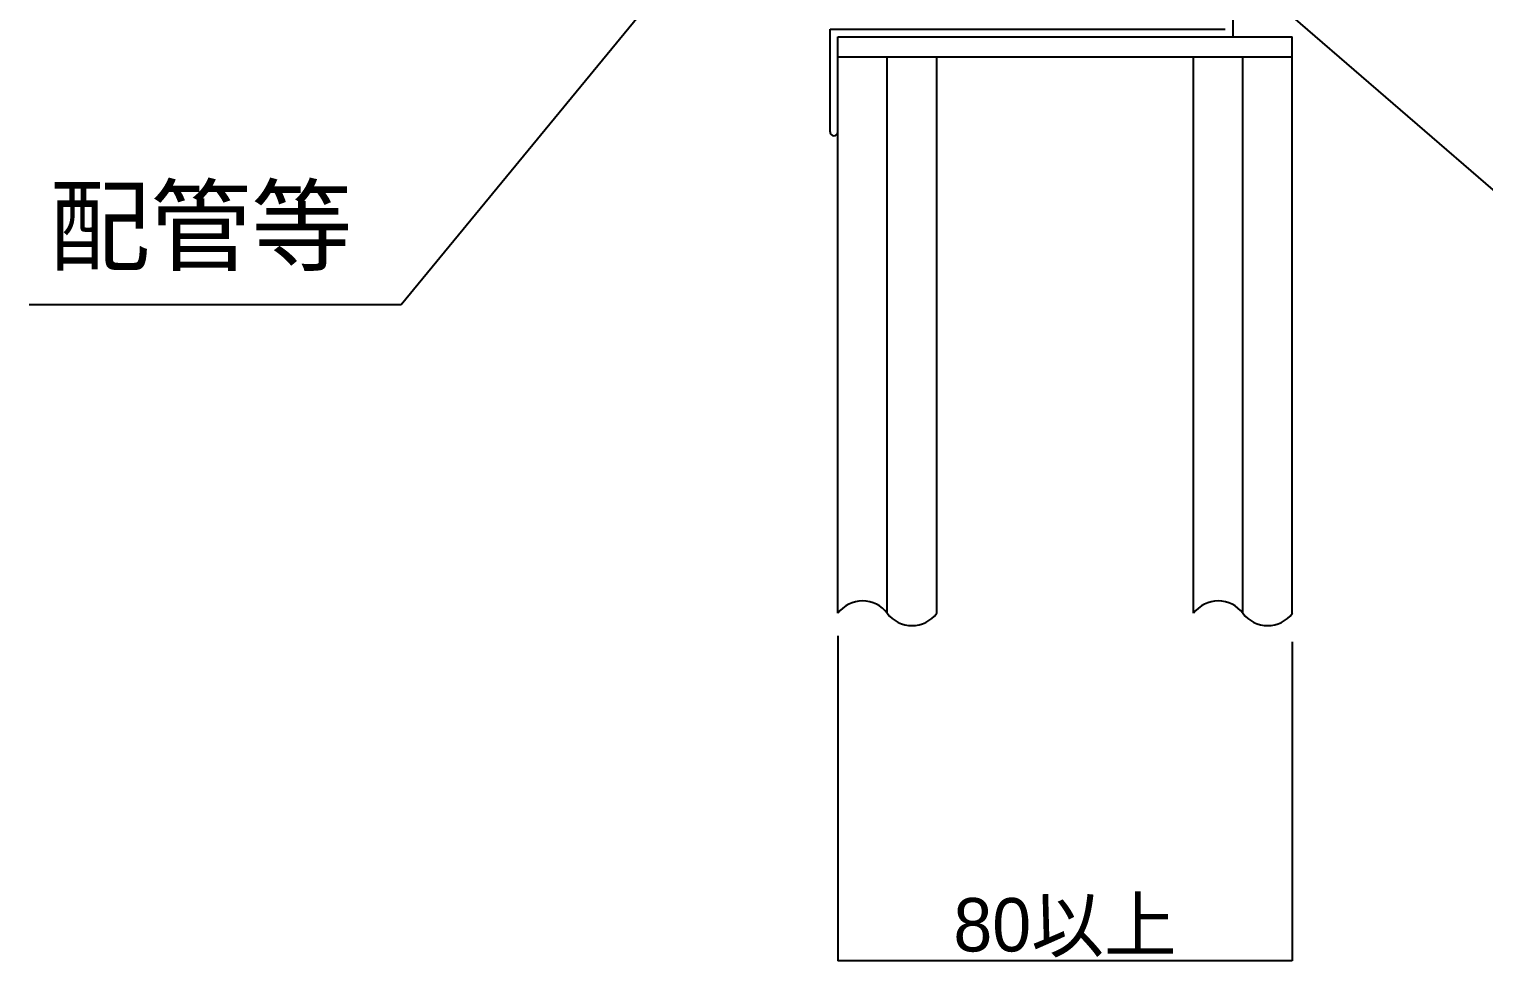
# Model space of a CAD drawing. Extents: x 443 to 1217, y -1921 to -677.
# Drawn here: x 1075.95 to 1124.99, y -1480.9 to -1449.49 of the extents above; entities that cross this region are included whole.
import ezdxf
from ezdxf.enums import TextEntityAlignment as Align

# ---------------------------------------------------------------- set-up
doc = ezdxf.new("R2010")
doc.units = 0
doc.header["$MEASUREMENT"] = 0
doc.layers.get('0').update_dxf_attribs({"linetype": 'CONTINUOUS'})
for name, color, linetype in [('10', 7, 'CONTINUOUS'), ('2', 2, 'CONTINUOUS'), ('3', 8, 'CONTINUOUS'), ('6', 7, 'CONTINUOUS')]:
    doc.layers.add(name, color=color, linetype=linetype)
doc.styles.get("Standard").update_dxf_attribs({"font": 'MS PGothic.ttf'})
doc.styles.add('ｽﾀｲﾙ2', font='MS PGothic.ttf')

msp = doc.modelspace()

# ---------------------------------------------------------------- linework, layer by layer
at = {"color": 7, "linetype": 'Continuous'}
for p, q in [((1099.275, -1445.682), (1088.493, -1458.791)), ((1116.537, -1447.348), (1139.126, -1466.851)), ((1088.493, -1458.791), (1075.953, -1458.791))]:
    msp.add_line(p, q, dxfattribs=at)
at = {"layer": '2', "color": 3, "linetype": 'Continuous'}
for p, q in [((1118.535, -1469.183), (1118.535, -1449.758)), ((1104.882, -1469.183), (1104.882, -1450.424)), ((1106.547, -1469.183), (1106.547, -1450.424)), ((1115.205, -1469.183), (1115.205, -1450.424)), ((1116.87, -1469.183), (1116.87, -1450.424)), ((1103.217, -1469.183), (1103.217, -1452.955))]:
    msp.add_line(p, q, dxfattribs=at)
for centre, start, end in [((1104.05, -1469.808), 36.8699, 143.1301), ((1105.715, -1468.559), 216.8699, 323.1301), ((1116.038, -1469.808), 36.8699, 143.1301), ((1117.703, -1468.559), 216.8699, 323.1301)]:
    msp.add_arc(centre, 1.041, start, end, dxfattribs=at)
at = {"layer": '3', "color": 3, "linetype": 'Continuous'}
for p, q in [((1116.537, -1449.758), (1116.537, -1428.446)), ((1102.951, -1452.955), (1102.951, -1449.492)), ((1102.951, -1449.492), (1116.271, -1449.492)), ((1103.217, -1449.758), (1118.535, -1449.758)), ((1103.217, -1452.955), (1103.217, -1449.758)), ((1103.217, -1450.424), (1118.535, -1450.424))]:
    msp.add_line(p, q, dxfattribs=at)
msp.add_arc((1103.084, -1452.955), 0.133, 180, 360, dxfattribs=at)
at = {"layer": '6', "color": 7, "linetype": 'Continuous'}
for p, q in [((1103.217, -1469.942), (1103.217, -1480.902)), ((1118.535, -1470.142), (1118.535, -1480.902)), ((1118.535, -1480.902), (1103.217, -1480.902))]:
    msp.add_line(p, q, dxfattribs=at)

# ---------------------------------------------------------------- texts
at = {"layer": '10', "linetype": 'Continuous', "style": 'ｽﾀｲﾙ2'}
msp.add_attdef('配管等', text='', height=2.5, dxfattribs=at).set_placement((1076.625, -1458.125), align=Align.BOTTOM_LEFT)
at = {"layer": '6', "color": 7, "linetype": 'Continuous', "insert": (1110.876, -1479.785), "char_height": 1.8, "attachment_point": 5}
msp.add_mtext('\\A1;80以上', dxfattribs=at)

doc.saveas('drawing.dxf')
